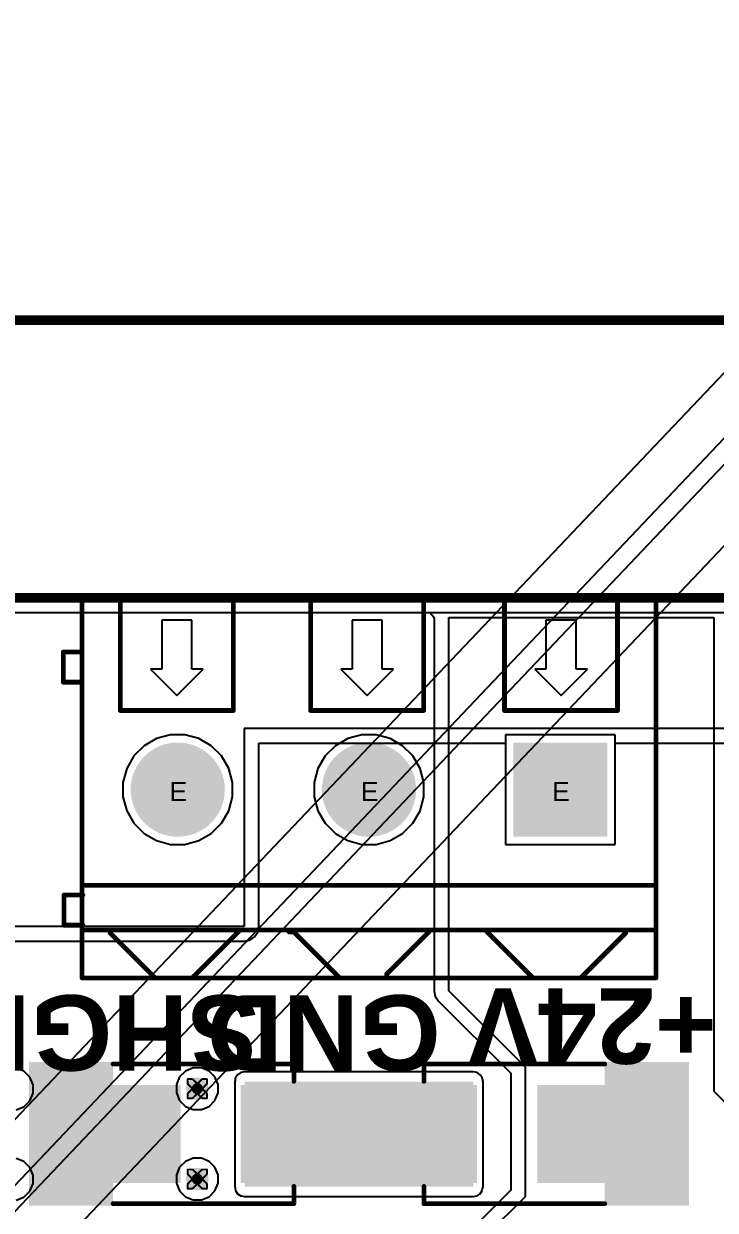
# Model space of a CAD drawing. Header units: inches. Extents: x -11 to 5379, y 0 to 5429.
# Drawn here: x 312.31 to 330.67, y 93.74 to 125.24 of the extents above; entities that cross this region are included whole.
import ezdxf

# ---------------------------------------------------------------- set-up
doc = ezdxf.new("R2010")
doc.units = ezdxf.units.IN
for name, color, linetype in [('Board Outline', 216, 'Continuous'), ('Bottom Layer', 5, 'Continuous'), ('Bottom Solder', 6, 'Continuous'), ('Dimension', 6, 'Continuous'), ('Drill Drawing', 1, 'Continuous'), ('GND', 16, 'Continuous'), ('Multi-Layer', 9, 'Continuous'), ('Pad Holes', 156, 'Continuous'), ('PWR', 76, 'Continuous'), ('Top Layer', 1, 'Continuous'), ('Top Overlay', 2, 'Continuous'), ('Top Paste', 8, 'Continuous'), ('Top Solder', 216, 'Continuous'), ('Via Holes', 16, 'Continuous')]:
    doc.layers.add(name, color=color, linetype=linetype)
doc.styles.add('Arial', font='', dxfattribs={"height": 0.2})
doc.styles.add('Arial_Bold', font='', dxfattribs={"height": 0.2})
doc.styles.get('Arial').set_extended_font_data('Arial')
doc.styles.get('Arial_Bold').set_extended_font_data('Arial', bold=True)

# ---------------------------------------------------------------- blocks, each defined once
blk = doc.blocks.new('13_WQFN_HR__3_2__107')
at = {"layer": 'Top Solder'}
for p in [(-0.423, 1.047), (1.31, 1.075), (1.302, -1.253), (-0.423, -1.678)]:
    blk.add_line(p, (5365.845, -5095.971), dxfattribs=at)
blk = doc.blocks.new('DB128L_5_08_3P_OG_S_125')
at = {"layer": 'Bottom Layer'}
blk.add_hatch(color=5, dxfattribs=at).paths.add_polyline_path([(-6.28, 1.2), (-3.88, 1.2), (-3.88, -1.2), (-6.28, -1.2)])
h = blk.add_hatch(color=5, dxfattribs=at)
edge = h.paths.add_edge_path()
edge.add_arc((0, 0), 1.2, 0, 360)
h = blk.add_hatch(color=5, dxfattribs=at)
edge = h.paths.add_edge_path()
edge.add_arc((5.08, 0), 1.2, 0, 360)
at = {"layer": 'Bottom Solder'}
blk.add_hatch(color=6, dxfattribs=at).paths.add_polyline_path([(-6.331, 1.251), (-3.829, 1.251), (-3.829, -1.251), (-6.331, -1.251)])
h = blk.add_hatch(color=6, dxfattribs=at)
edge = h.paths.add_edge_path()
edge.add_arc((0, 0), 1.251, 0, 360)
h = blk.add_hatch(color=6, dxfattribs=at)
edge = h.paths.add_edge_path()
edge.add_arc((5.08, 0), 1.251, 0, 360)
at = {"layer": 'GND'}
blk.add_hatch(color=16, dxfattribs=at).paths.add_polyline_path([(-6.28, 1.2), (-3.88, 1.2), (-3.88, -1.2), (-6.28, -1.2)])
h = blk.add_hatch(color=16, dxfattribs=at)
edge = h.paths.add_edge_path()
edge.add_arc((0, 0), 1.2, 0, 360)
h = blk.add_hatch(color=16, dxfattribs=at)
edge = h.paths.add_edge_path()
edge.add_arc((5.08, 0), 1.2, 0, 360)
at = {"layer": 'Multi-Layer'}
blk.add_hatch(color=9, dxfattribs=at).paths.add_polyline_path([(-6.28, 1.2), (-3.88, 1.2), (-3.88, -1.2), (-6.28, -1.2)])
h = blk.add_hatch(color=9, dxfattribs=at)
edge = h.paths.add_edge_path()
edge.add_arc((0, 0), 1.2, 0, 360)
h = blk.add_hatch(color=9, dxfattribs=at)
edge = h.paths.add_edge_path()
edge.add_arc((5.08, 0), 1.2, 0, 360)
at = {"layer": 'Pad Holes'}
h = blk.add_hatch(color=7, dxfattribs=at)
edge = h.paths.add_edge_path()
edge.add_arc((-5.08, 0), 0.8, 0, 360)
h = blk.add_hatch(color=7, dxfattribs=at)
edge = h.paths.add_edge_path()
edge.add_arc((0, 0), 0.8, 0, 360)
h = blk.add_hatch(color=7, dxfattribs=at)
edge = h.paths.add_edge_path()
edge.add_arc((5.08, 0), 0.8, 0, 360)
at = {"layer": 'PWR'}
blk.add_hatch(color=76, dxfattribs=at).paths.add_polyline_path([(-6.28, 1.2), (-3.88, 1.2), (-3.88, -1.2), (-6.28, -1.2)])
h = blk.add_hatch(color=76, dxfattribs=at)
edge = h.paths.add_edge_path()
edge.add_arc((0, 0), 1.2, 0, 360)
h = blk.add_hatch(color=76, dxfattribs=at)
edge = h.paths.add_edge_path()
edge.add_arc((5.08, 0), 1.2, 0, 360)
at = {"layer": 'Top Layer'}
blk.add_hatch(color=1, dxfattribs=at).paths.add_polyline_path([(-6.28, 1.2), (-3.88, 1.2), (-3.88, -1.2), (-6.28, -1.2)])
h = blk.add_hatch(color=1, dxfattribs=at)
edge = h.paths.add_edge_path()
edge.add_arc((0, 0), 1.2, 0, 360)
h = blk.add_hatch(color=1, dxfattribs=at)
edge = h.paths.add_edge_path()
edge.add_arc((5.08, 0), 1.2, 0, 360)
at = {"layer": 'Top Solder'}
blk.add_hatch(color=216, dxfattribs=at).paths.add_polyline_path([(-6.331, 1.251), (-3.829, 1.251), (-3.829, -1.251), (-6.331, -1.251)])
h = blk.add_hatch(color=216, dxfattribs=at)
edge = h.paths.add_edge_path()
edge.add_arc((0, 0), 1.251, 0, 360)
h = blk.add_hatch(color=216, dxfattribs=at)
edge = h.paths.add_edge_path()
edge.add_arc((5.08, 0), 1.251, 0, 360)
at = {"layer": 'Top Overlay'}
for p, q in [((-5.1, -2.5), (-5.8, -3.2)), ((-4.4, -3.2), (-5.1, -2.5)), ((-5.1, -2.5), (-5.1, -2.5)), ((0.048, -2.5), (-0.652, -3.2)), ((0.748, -3.2), (0.048, -2.5)), ((0.048, -2.5), (0.048, -2.5)), ((5.103, -2.5), (4.403, -3.2)), ((5.803, -3.2), (5.103, -2.5)), ((5.103, -2.5), (5.103, -2.5)), ((-5.8, -3.2), (-5.5, -3.2)), ((-5.5, -3.2), (-5.5, -4.5)), ((-4.7, -4.5), (-4.7, -3.2)), ((-4.7, -3.2), (-4.4, -3.2)), ((-0.652, -3.2), (-0.352, -3.2)), ((-0.352, -3.2), (-0.352, -4.5)), ((0.448, -4.5), (0.448, -3.2)), ((0.448, -3.2), (0.748, -3.2)), ((4.403, -3.2), (4.703, -3.2)), ((4.703, -3.2), (4.703, -4.5)), ((5.503, -4.5), (5.503, -3.2)), ((5.503, -3.2), (5.803, -3.2)), ((-5.5, -4.5), (-4.7, -4.5)), ((-0.352, -4.5), (0.448, -4.5)), ((4.703, -4.5), (5.503, -4.5))]:
    blk.add_line(p, q, dxfattribs=at)
for points in [[(7.62, 5, 0.127, 0.127, 0), (-7.62, 5, 0.127, 0.127, 0)], [(-7.62, -5.1, 0.127, 0.127, 0), (-7.62, 5, 0.127, 0.127, 0)], [(-5.623, 5, 0.127, 0.127, 0), (-6.817, 3.806, 0.127, 0.127, 0)], [(-4.356, 5, 0.127, 0.127, 0), (-4.455, 5, 0.127, 0.127, 0)], [(-3.134, 3.778, 0.127, 0.127, 0), (-4.356, 5, 0.127, 0.127, 0)], [(-0.467, 5, 0.127, 0.127, 0), (-0.467, 4.902, 0.127, 0.127, 0)], [(2, 3.778, 0.127, 0.127, 0), (0.778, 5, 0.127, 0.127, 0)], [(4.689, 4.997, 0.127, 0.127, 0), (3.47, 3.778, 0.127, 0.127, 0)], [(4.689, 5, 0.127, 0.127, 0), (4.689, 4.997, 0.127, 0.127, 0)], [(6.874, 3.806, 0.127, 0.127, 0), (5.68, 5, 0.127, 0.127, 0)], [(7.62, 5, 0.127, 0.127, 0), (7.62, -5.1, 0.127, 0.127, 0)], [(-0.467, 4.902, 0.127, 0.127, 0), (-1.59, 3.778, 0.127, 0.127, 0)], [(7.53, 3.729, 0.127, 0.127, 0), (-7.53, 3.729, 0.127, 0.127, 0)], [(-6.817, 3.806, 0.127, 0.127, 0), (-6.817, 3.778, 0.127, 0.127, 0)], [(2.124, 3.778, 0.127, 0.127, 0), (2, 3.778, 0.127, 0.127, 0)], [(6.874, 3.806, 0.127, 0.127, 0), (6.874, 3.778, 0.127, 0.127, 0)], [(8.1, 3.6, 0.127, 0.127, 0), (7.6, 3.6, 0.127, 0.127, 0)], [(8.1, 3.6, 0.127, 0.127, 0), (8.1, 2.8, 0.127, 0.127, 0)], [(8.1, 2.8, 0.127, 0.127, 0), (7.6, 2.8, 0.127, 0.127, 0)], [(7.53, 2.54, 0.127, 0.127, 0), (-7.53, 2.54, 0.127, 0.127, 0)], [(-6.599, -2.1, 0.127, 0.127, 0), (-6.599, -5.1, 0.127, 0.127, 0)], [(-3.599, -2.1, 0.127, 0.127, 0), (-6.599, -2.1, 0.127, 0.127, 0)], [(-3.599, -2.1, 0.127, 0.127, 0), (-3.599, -5.1, 0.127, 0.127, 0)], [(-1.449, -2.101, 0.127, 0.127, 0), (-1.449, -5.1, 0.127, 0.127, 0)], [(1.55, -2.101, 0.127, 0.127, 0), (-1.449, -2.101, 0.127, 0.127, 0)], [(1.55, -2.101, 0.127, 0.127, 0), (1.55, -5.1, 0.127, 0.127, 0)], [(3.605, -2.101, 0.127, 0.127, 0), (3.605, -5.1, 0.127, 0.127, 0)], [(6.605, -2.101, 0.127, 0.127, 0), (3.605, -2.101, 0.127, 0.127, 0)], [(6.605, -2.101, 0.127, 0.127, 0), (6.605, -5.1, 0.127, 0.127, 0)], [(8.12, -2.853, 0.127, 0.127, 0), (7.62, -2.853, 0.127, 0.127, 0)], [(8.12, -2.853, 0.127, 0.127, 0), (8.12, -3.653, 0.127, 0.127, 0)], [(8.12, -3.653, 0.127, 0.127, 0), (7.62, -3.653, 0.127, 0.127, 0)], [(7.62, -5.1, 0.127, 0.127, 0), (-7.62, -5.1, 0.127, 0.127, 0)]]:
    blk.add_lwpolyline(points, format="xyseb", dxfattribs=at)
for points in [[(-7.652, 5, 0.0635, 0.0635, 1), (-7.588, 5, 0.0635, 0.0635, 1)], [(-7.652, 5, 0.0635, 0.0635, 1), (-7.588, 5, 0.0635, 0.0635, 1)], [(-5.655, 5, 0.0635, 0.0635, 1), (-5.591, 5, 0.0635, 0.0635, 1)], [(-4.486, 5, 0.0635, 0.0635, 1), (-4.423, 5, 0.0635, 0.0635, 1)], [(-4.387, 5, 0.0635, 0.0635, 1), (-4.324, 5, 0.0635, 0.0635, 1)], [(-4.387, 5, 0.0635, 0.0635, 1), (-4.324, 5, 0.0635, 0.0635, 1)], [(-0.499, 5, 0.0635, 0.0635, 1), (-0.435, 5, 0.0635, 0.0635, 1)], [(0.746, 5, 0.0635, 0.0635, 1), (0.81, 5, 0.0635, 0.0635, 1)], [(4.658, 5, 0.0635, 0.0635, 1), (4.721, 5, 0.0635, 0.0635, 1)], [(4.658, 4.997, 0.0635, 0.0635, 1), (4.721, 4.997, 0.0635, 0.0635, 1)], [(4.658, 4.997, 0.0635, 0.0635, 1), (4.721, 4.997, 0.0635, 0.0635, 1)], [(5.648, 5, 0.0635, 0.0635, 1), (5.712, 5, 0.0635, 0.0635, 1)], [(7.588, 5, 0.0635, 0.0635, 1), (7.652, 5, 0.0635, 0.0635, 1)], [(7.588, 5, 0.0635, 0.0635, 1), (7.652, 5, 0.0635, 0.0635, 1)], [(-0.499, 4.902, 0.0635, 0.0635, 1), (-0.435, 4.902, 0.0635, 0.0635, 1)], [(-0.499, 4.902, 0.0635, 0.0635, 1), (-0.435, 4.902, 0.0635, 0.0635, 1)], [(-7.562, 3.729, 0.0635, 0.0635, 1), (-7.498, 3.729, 0.0635, 0.0635, 1)], [(-6.849, 3.806, 0.0635, 0.0635, 1), (-6.785, 3.806, 0.0635, 0.0635, 1)], [(-6.849, 3.806, 0.0635, 0.0635, 1), (-6.785, 3.806, 0.0635, 0.0635, 1)], [(-6.849, 3.778, 0.0635, 0.0635, 1), (-6.785, 3.778, 0.0635, 0.0635, 1)], [(-3.166, 3.778, 0.0635, 0.0635, 1), (-3.102, 3.778, 0.0635, 0.0635, 1)], [(-1.622, 3.778, 0.0635, 0.0635, 1), (-1.559, 3.778, 0.0635, 0.0635, 1)], [(1.968, 3.778, 0.0635, 0.0635, 1), (2.031, 3.778, 0.0635, 0.0635, 1)], [(1.968, 3.778, 0.0635, 0.0635, 1), (2.031, 3.778, 0.0635, 0.0635, 1)], [(2.092, 3.778, 0.0635, 0.0635, 1), (2.156, 3.778, 0.0635, 0.0635, 1)], [(3.438, 3.778, 0.0635, 0.0635, 1), (3.502, 3.778, 0.0635, 0.0635, 1)], [(6.842, 3.806, 0.0635, 0.0635, 1), (6.906, 3.806, 0.0635, 0.0635, 1)], [(6.842, 3.806, 0.0635, 0.0635, 1), (6.906, 3.806, 0.0635, 0.0635, 1)], [(6.842, 3.778, 0.0635, 0.0635, 1), (6.906, 3.778, 0.0635, 0.0635, 1)], [(7.498, 3.729, 0.0635, 0.0635, 1), (7.562, 3.729, 0.0635, 0.0635, 1)], [(7.568, 3.6, 0.0635, 0.0635, 1), (7.632, 3.6, 0.0635, 0.0635, 1)], [(8.068, 3.6, 0.0635, 0.0635, 1), (8.132, 3.6, 0.0635, 0.0635, 1)], [(8.068, 3.6, 0.0635, 0.0635, 1), (8.132, 3.6, 0.0635, 0.0635, 1)], [(7.568, 2.8, 0.0635, 0.0635, 1), (7.632, 2.8, 0.0635, 0.0635, 1)], [(8.068, 2.8, 0.0635, 0.0635, 1), (8.132, 2.8, 0.0635, 0.0635, 1)], [(8.068, 2.8, 0.0635, 0.0635, 1), (8.132, 2.8, 0.0635, 0.0635, 1)], [(-7.562, 2.54, 0.0635, 0.0635, 1), (-7.498, 2.54, 0.0635, 0.0635, 1)], [(7.498, 2.54, 0.0635, 0.0635, 1), (7.562, 2.54, 0.0635, 0.0635, 1)], [(-6.631, -2.1, 0.0635, 0.0635, 1), (-6.567, -2.1, 0.0635, 0.0635, 1)], [(-6.631, -2.1, 0.0635, 0.0635, 1), (-6.567, -2.1, 0.0635, 0.0635, 1)], [(-3.631, -2.1, 0.0635, 0.0635, 1), (-3.567, -2.1, 0.0635, 0.0635, 1)], [(-3.631, -2.1, 0.0635, 0.0635, 1), (-3.567, -2.1, 0.0635, 0.0635, 1)], [(-1.481, -2.101, 0.0635, 0.0635, 1), (-1.418, -2.101, 0.0635, 0.0635, 1)], [(-1.481, -2.101, 0.0635, 0.0635, 1), (-1.418, -2.101, 0.0635, 0.0635, 1)], [(1.519, -2.101, 0.0635, 0.0635, 1), (1.582, -2.101, 0.0635, 0.0635, 1)], [(1.519, -2.101, 0.0635, 0.0635, 1), (1.582, -2.101, 0.0635, 0.0635, 1)], [(3.574, -2.101, 0.0635, 0.0635, 1), (3.637, -2.101, 0.0635, 0.0635, 1)], [(3.574, -2.101, 0.0635, 0.0635, 1), (3.637, -2.101, 0.0635, 0.0635, 1)], [(6.573, -2.101, 0.0635, 0.0635, 1), (6.637, -2.101, 0.0635, 0.0635, 1)], [(6.573, -2.101, 0.0635, 0.0635, 1), (6.637, -2.101, 0.0635, 0.0635, 1)], [(7.588, -2.853, 0.0635, 0.0635, 1), (7.652, -2.853, 0.0635, 0.0635, 1)], [(8.088, -2.853, 0.0635, 0.0635, 1), (8.152, -2.853, 0.0635, 0.0635, 1)], [(8.088, -2.853, 0.0635, 0.0635, 1), (8.152, -2.853, 0.0635, 0.0635, 1)], [(7.588, -3.653, 0.0635, 0.0635, 1), (7.652, -3.653, 0.0635, 0.0635, 1)], [(8.088, -3.653, 0.0635, 0.0635, 1), (8.152, -3.653, 0.0635, 0.0635, 1)], [(8.088, -3.653, 0.0635, 0.0635, 1), (8.152, -3.653, 0.0635, 0.0635, 1)], [(-7.652, -5.1, 0.0635, 0.0635, 1), (-7.588, -5.1, 0.0635, 0.0635, 1)], [(-7.652, -5.1, 0.0635, 0.0635, 1), (-7.588, -5.1, 0.0635, 0.0635, 1)], [(-6.631, -5.1, 0.0635, 0.0635, 1), (-6.567, -5.1, 0.0635, 0.0635, 1)], [(-3.631, -5.1, 0.0635, 0.0635, 1), (-3.567, -5.1, 0.0635, 0.0635, 1)], [(-1.481, -5.1, 0.0635, 0.0635, 1), (-1.418, -5.1, 0.0635, 0.0635, 1)], [(1.519, -5.1, 0.0635, 0.0635, 1), (1.582, -5.1, 0.0635, 0.0635, 1)], [(3.574, -5.1, 0.0635, 0.0635, 1), (3.637, -5.1, 0.0635, 0.0635, 1)], [(6.573, -5.1, 0.0635, 0.0635, 1), (6.637, -5.1, 0.0635, 0.0635, 1)], [(7.588, -5.1, 0.0635, 0.0635, 1), (7.652, -5.1, 0.0635, 0.0635, 1)], [(7.588, -5.1, 0.0635, 0.0635, 1), (7.652, -5.1, 0.0635, 0.0635, 1)]]:
    blk.add_lwpolyline(points, format="xyseb", close=True, dxfattribs=at)
blk = doc.blocks.new('SMB__576')
at = {"layer": 'Top Layer'}
for points in [[(-3.7, -1.2), (-3.7, 1.2), (-0.9, 1.2), (-0.9, -1.2)], [(0.9, -1.2), (0.9, 1.2), (3.7, 1.2), (3.7, -1.2)]]:
    blk.add_hatch(color=1, dxfattribs=at).paths.add_polyline_path(points)
at = {"layer": 'Top Overlay'}
for points in [[(2.591, 1.245), (4.826, 1.245), (4.826, 1.905), (2.591, 1.905)], [(3.734, -1.651), (4.826, -1.651), (4.826, 1.346), (3.734, 1.346)], [(2.591, -1.905), (4.826, -1.905), (4.826, -1.245), (2.591, -1.245)]]:
    blk.add_hatch(color=2, dxfattribs=at).paths.add_polyline_path(points)
at = {"layer": 'Top Paste'}
for points in [[(-3.7, -1.2), (-3.7, 1.2), (-0.9, 1.2), (-0.9, -1.2)], [(0.9, -1.2), (0.9, 1.2), (3.7, 1.2), (3.7, -1.2)]]:
    blk.add_hatch(color=8, dxfattribs=at).paths.add_polyline_path(points)
at = {"layer": 'Top Solder'}
for points in [[(-3.802, -1.302), (-3.802, 1.302), (-0.798, 1.302), (-0.798, -1.302)], [(0.798, -1.302), (0.798, 1.302), (3.802, 1.302), (3.802, -1.302)]]:
    blk.add_hatch(color=216, dxfattribs=at).paths.add_polyline_path(points)
at = {"layer": 'Top Overlay'}
for points in [[(2.591, 1.854, 0.127, 0.127, 0), (-2.21, 1.854, 0.127, 0.127, 0)], [(-2.21, 1.854, 0.127, 0.127, 0), (-2.21, 1.397, 0.127, 0.127, 0)], [(-2.21, -1.397, 0.127, 0.127, 0), (-2.21, -1.854, 0.127, 0.127, 0)], [(2.591, -1.854, 0.127, 0.127, 0), (-2.21, -1.854, 0.127, 0.127, 0)]]:
    blk.add_lwpolyline(points, format="xyseb", dxfattribs=at)
for points in [[(-2.242, 1.854, 0.0635, 0.0635, 1), (-2.178, 1.854, 0.0635, 0.0635, 1)], [(-2.242, 1.854, 0.0635, 0.0635, 1), (-2.178, 1.854, 0.0635, 0.0635, 1)], [(2.559, 1.854, 0.0635, 0.0635, 1), (2.623, 1.854, 0.0635, 0.0635, 1)], [(-2.242, 1.397, 0.0635, 0.0635, 1), (-2.178, 1.397, 0.0635, 0.0635, 1)], [(-2.242, -1.397, 0.0635, 0.0635, 1), (-2.178, -1.397, 0.0635, 0.0635, 1)], [(-2.242, -1.854, 0.0635, 0.0635, 1), (-2.178, -1.854, 0.0635, 0.0635, 1)], [(-2.242, -1.854, 0.0635, 0.0635, 1), (-2.178, -1.854, 0.0635, 0.0635, 1)], [(2.559, -1.854, 0.0635, 0.0635, 1), (2.623, -1.854, 0.0635, 0.0635, 1)]]:
    blk.add_lwpolyline(points, format="xyseb", close=True, dxfattribs=at)
blk = doc.blocks.new('SMB__577')
at = {"layer": 'Top Layer'}
for points in [[(-3.7, -1.2), (-3.7, 1.2), (-0.9, 1.2), (-0.9, -1.2)], [(0.9, -1.2), (0.9, 1.2), (3.7, 1.2), (3.7, -1.2)]]:
    blk.add_hatch(color=1, dxfattribs=at).paths.add_polyline_path(points)
at = {"layer": 'Top Overlay'}
for points in [[(2.591, 1.245), (4.826, 1.245), (4.826, 1.905), (2.591, 1.905)], [(3.734, -1.651), (4.826, -1.651), (4.826, 1.346), (3.734, 1.346)], [(2.591, -1.905), (4.826, -1.905), (4.826, -1.245), (2.591, -1.245)]]:
    blk.add_hatch(color=2, dxfattribs=at).paths.add_polyline_path(points)
at = {"layer": 'Top Paste'}
for points in [[(-3.7, -1.2), (-3.7, 1.2), (-0.9, 1.2), (-0.9, -1.2)], [(0.9, -1.2), (0.9, 1.2), (3.7, 1.2), (3.7, -1.2)]]:
    blk.add_hatch(color=8, dxfattribs=at).paths.add_polyline_path(points)
at = {"layer": 'Top Solder'}
for points in [[(-3.802, -1.302), (-3.802, 1.302), (-0.798, 1.302), (-0.798, -1.302)], [(0.798, -1.302), (0.798, 1.302), (3.802, 1.302), (3.802, -1.302)]]:
    blk.add_hatch(color=216, dxfattribs=at).paths.add_polyline_path(points)
at = {"layer": 'Top Overlay'}
for points in [[(-2.21, 1.854, 0.127, 0.127, 0), (2.591, 1.854, 0.127, 0.127, 0)], [(-2.21, 1.397, 0.127, 0.127, 0), (-2.21, 1.854, 0.127, 0.127, 0)], [(-2.21, -1.854, 0.127, 0.127, 0), (-2.21, -1.397, 0.127, 0.127, 0)], [(-2.21, -1.854, 0.127, 0.127, 0), (2.591, -1.854, 0.127, 0.127, 0)]]:
    blk.add_lwpolyline(points, format="xyseb", dxfattribs=at)
for points in [[(-2.242, 1.854, 0.0635, 0.0635, 1), (-2.178, 1.854, 0.0635, 0.0635, 1)], [(-2.242, 1.854, 0.0635, 0.0635, 1), (-2.178, 1.854, 0.0635, 0.0635, 1)], [(2.559, 1.854, 0.0635, 0.0635, 1), (2.623, 1.854, 0.0635, 0.0635, 1)], [(-2.242, 1.397, 0.0635, 0.0635, 1), (-2.178, 1.397, 0.0635, 0.0635, 1)], [(-2.242, -1.397, 0.0635, 0.0635, 1), (-2.178, -1.397, 0.0635, 0.0635, 1)], [(-2.242, -1.854, 0.0635, 0.0635, 1), (-2.178, -1.854, 0.0635, 0.0635, 1)], [(-2.242, -1.854, 0.0635, 0.0635, 1), (-2.178, -1.854, 0.0635, 0.0635, 1)], [(2.559, -1.854, 0.0635, 0.0635, 1), (2.623, -1.854, 0.0635, 0.0635, 1)]]:
    blk.add_lwpolyline(points, format="xyseb", close=True, dxfattribs=at)

msp = doc.modelspace()

# ---------------------------------------------------------------- hatches: boundary and pattern name
at = {"layer": 'Bottom Layer'}
h = msp.add_hatch(color=5, dxfattribs=at)
edge = h.paths.add_edge_path()
edge.add_arc((316.916, 96.966), 0.3, 0, 360)
h = msp.add_hatch(color=5, dxfattribs=at)
edge = h.paths.add_edge_path()
edge.add_arc((316.916, 94.566), 0.3, 0, 360)
at = {"layer": 'GND'}
h = msp.add_hatch(color=16, dxfattribs=at)
edge = h.paths.add_edge_path()
edge.add_arc((316.916, 96.966), 0.3, 0, 360)
h = msp.add_hatch(color=16, dxfattribs=at)
edge = h.paths.add_edge_path()
edge.add_arc((316.916, 94.566), 0.3, 0, 360)
at = {"layer": 'PWR'}
h = msp.add_hatch(color=76, dxfattribs=at)
edge = h.paths.add_edge_path()
edge.add_arc((316.916, 96.966), 0.3, 0, 360)
h = msp.add_hatch(color=76, dxfattribs=at)
edge = h.paths.add_edge_path()
edge.add_arc((316.916, 94.566), 0.3, 0, 360)
at = {"layer": 'Top Layer'}
h = msp.add_hatch(color=1, dxfattribs=at)
edge = h.paths.add_edge_path()
edge.add_arc((316.916, 96.966), 0.3, 0, 360)
msp.add_hatch(color=1, dxfattribs=at).paths.add_polyline_path([(318.171, 94.361), (324.245, 94.361), (324.245, 97.155), (318.171, 97.155)])
h = msp.add_hatch(color=1, dxfattribs=at)
edge = h.paths.add_edge_path()
edge.add_arc((316.916, 94.566), 0.3, 0, 360)
at = {"layer": 'Via Holes'}
h = msp.add_hatch(color=7, dxfattribs=at)
edge = h.paths.add_edge_path()
edge.add_arc((316.916, 96.966), 0.15, 0, 360)
h = msp.add_hatch(color=7, dxfattribs=at)
edge = h.paths.add_edge_path()
edge.add_arc((316.916, 94.566), 0.15, 0, 360)

# ---------------------------------------------------------------- linework, layer by layer
at = {"layer": 'Board Outline'}
msp.add_lwpolyline([(0, 110, 0.254, 0.254, 0), (344, 110, 0.254, 0.254, 0)], format="xyseb", dxfattribs=at)
at = {"layer": 'Bottom Layer'}
for p, q in [((202.757, 109.612), (334.329, 109.612)), ((315.834, 106.262), (315.503, 106.071)), ((316.204, 106.361), (315.834, 106.262)), ((316.587, 106.361), (316.204, 106.361)), ((316.957, 106.262), (316.587, 106.361)), ((317.288, 106.071), (316.957, 106.262)), ((328.01, 106.361), (325.102, 106.361)), ((325.102, 106.361), (325.102, 103.453)), ((328.01, 103.453), (328.01, 106.361)), ((315.503, 106.071), (315.232, 105.8)), ((317.559, 105.8), (317.288, 106.071)), ((315.232, 105.8), (315.041, 105.469)), ((317.751, 105.469), (317.559, 105.8)), ((315.041, 105.469), (314.942, 105.099)), ((317.85, 105.099), (317.751, 105.469)), ((314.942, 105.099), (314.942, 104.716)), ((317.85, 104.716), (317.85, 105.099)), ((314.942, 104.716), (315.041, 104.346)), ((317.751, 104.346), (317.85, 104.716)), ((315.041, 104.346), (315.232, 104.015)), ((317.559, 104.015), (317.751, 104.346)), ((315.232, 104.015), (315.503, 103.744)), ((317.288, 103.744), (317.559, 104.015)), ((315.503, 103.744), (315.834, 103.552)), ((316.957, 103.552), (317.288, 103.744)), ((315.834, 103.552), (316.204, 103.453)), ((316.204, 103.453), (316.587, 103.453)), ((316.587, 103.453), (316.957, 103.552)), ((325.102, 103.453), (328.01, 103.453))]:
    msp.add_line(p, q, dxfattribs=at)
at = {"layer": 'Dimension'}
msp.add_lwpolyline([(196.992, 117.373, 0.254, 0.254, 0), (344, 117.373, 0.254, 0.254, 0)], format="xyseb", dxfattribs=at)
at = {"layer": 'Drill Drawing'}
for points in [[(316.662, 97.093, 0.0508, 0.0508, 0), (316.662, 97.22, 0.0508, 0.0508, 0)], [(316.662, 97.22, 0.0508, 0.0508, 0), (316.789, 97.22, 0.0508, 0.0508, 0)], [(316.662, 97.093, 0.0508, 0.0508, 0), (316.789, 96.966, 0.0508, 0.0508, 0)], [(316.789, 97.22, 0.0508, 0.0508, 0), (316.916, 97.093, 0.0508, 0.0508, 0)], [(316.916, 97.093, 0.0508, 0.0508, 0), (317.043, 97.22, 0.0508, 0.0508, 0)], [(317.043, 97.22, 0.0508, 0.0508, 0), (317.17, 97.22, 0.0508, 0.0508, 0)], [(317.043, 96.966, 0.0508, 0.0508, 0), (317.17, 97.093, 0.0508, 0.0508, 0)], [(317.17, 97.093, 0.0508, 0.0508, 0), (317.17, 97.22, 0.0508, 0.0508, 0)], [(316.662, 96.839, 0.0508, 0.0508, 0), (316.789, 96.966, 0.0508, 0.0508, 0)], [(316.662, 96.712, 0.0508, 0.0508, 0), (316.662, 96.839, 0.0508, 0.0508, 0)], [(316.662, 96.712, 0.0508, 0.0508, 0), (316.789, 96.712, 0.0508, 0.0508, 0)], [(316.789, 96.712, 0.0508, 0.0508, 0), (316.916, 96.839, 0.0508, 0.0508, 0)], [(316.916, 96.839, 0.0508, 0.0508, 0), (317.043, 96.712, 0.0508, 0.0508, 0)], [(317.043, 96.966, 0.0508, 0.0508, 0), (317.17, 96.839, 0.0508, 0.0508, 0)], [(317.043, 96.712, 0.0508, 0.0508, 0), (317.17, 96.712, 0.0508, 0.0508, 0)], [(317.17, 96.712, 0.0508, 0.0508, 0), (317.17, 96.839, 0.0508, 0.0508, 0)], [(316.662, 94.693, 0.0508, 0.0508, 0), (316.662, 94.82, 0.0508, 0.0508, 0)], [(316.662, 94.82, 0.0508, 0.0508, 0), (316.789, 94.82, 0.0508, 0.0508, 0)], [(316.789, 94.82, 0.0508, 0.0508, 0), (316.916, 94.693, 0.0508, 0.0508, 0)], [(316.916, 94.693, 0.0508, 0.0508, 0), (317.043, 94.82, 0.0508, 0.0508, 0)], [(317.043, 94.82, 0.0508, 0.0508, 0), (317.17, 94.82, 0.0508, 0.0508, 0)], [(317.17, 94.693, 0.0508, 0.0508, 0), (317.17, 94.82, 0.0508, 0.0508, 0)], [(316.662, 94.693, 0.0508, 0.0508, 0), (316.789, 94.566, 0.0508, 0.0508, 0)], [(316.662, 94.439, 0.0508, 0.0508, 0), (316.789, 94.566, 0.0508, 0.0508, 0)], [(317.043, 94.566, 0.0508, 0.0508, 0), (317.17, 94.693, 0.0508, 0.0508, 0)], [(317.043, 94.566, 0.0508, 0.0508, 0), (317.17, 94.439, 0.0508, 0.0508, 0)], [(316.662, 94.312, 0.0508, 0.0508, 0), (316.662, 94.439, 0.0508, 0.0508, 0)], [(316.662, 94.312, 0.0508, 0.0508, 0), (316.789, 94.312, 0.0508, 0.0508, 0)], [(316.789, 94.312, 0.0508, 0.0508, 0), (316.916, 94.439, 0.0508, 0.0508, 0)], [(316.916, 94.439, 0.0508, 0.0508, 0), (317.043, 94.312, 0.0508, 0.0508, 0)], [(317.043, 94.312, 0.0508, 0.0508, 0), (317.17, 94.312, 0.0508, 0.0508, 0)], [(317.17, 94.312, 0.0508, 0.0508, 0), (317.17, 94.439, 0.0508, 0.0508, 0)]]:
    msp.add_lwpolyline(points, format="xyseb", dxfattribs=at)
for points in [[(316.649, 97.22, 0.0254, 0.0254, 1), (316.675, 97.22, 0.0254, 0.0254, 1)], [(316.649, 97.22, 0.0254, 0.0254, 1), (316.675, 97.22, 0.0254, 0.0254, 1)], [(316.649, 97.093, 0.0254, 0.0254, 1), (316.675, 97.093, 0.0254, 0.0254, 1)], [(316.649, 97.093, 0.0254, 0.0254, 1), (316.675, 97.093, 0.0254, 0.0254, 1)], [(316.776, 97.22, 0.0254, 0.0254, 1), (316.801, 97.22, 0.0254, 0.0254, 1)], [(316.776, 97.22, 0.0254, 0.0254, 1), (316.801, 97.22, 0.0254, 0.0254, 1)], [(316.903, 97.093, 0.0254, 0.0254, 1), (316.928, 97.093, 0.0254, 0.0254, 1)], [(316.903, 97.093, 0.0254, 0.0254, 1), (316.928, 97.093, 0.0254, 0.0254, 1)], [(317.03, 97.22, 0.0254, 0.0254, 1), (317.055, 97.22, 0.0254, 0.0254, 1)], [(317.03, 97.22, 0.0254, 0.0254, 1), (317.055, 97.22, 0.0254, 0.0254, 1)], [(317.157, 97.22, 0.0254, 0.0254, 1), (317.183, 97.22, 0.0254, 0.0254, 1)], [(317.157, 97.22, 0.0254, 0.0254, 1), (317.183, 97.22, 0.0254, 0.0254, 1)], [(317.157, 97.093, 0.0254, 0.0254, 1), (317.183, 97.093, 0.0254, 0.0254, 1)], [(317.157, 97.093, 0.0254, 0.0254, 1), (317.183, 97.093, 0.0254, 0.0254, 1)], [(316.649, 96.839, 0.0254, 0.0254, 1), (316.675, 96.839, 0.0254, 0.0254, 1)], [(316.649, 96.839, 0.0254, 0.0254, 1), (316.675, 96.839, 0.0254, 0.0254, 1)], [(316.649, 96.712, 0.0254, 0.0254, 1), (316.675, 96.712, 0.0254, 0.0254, 1)], [(316.649, 96.712, 0.0254, 0.0254, 1), (316.675, 96.712, 0.0254, 0.0254, 1)], [(316.776, 96.966, 0.0254, 0.0254, 1), (316.801, 96.966, 0.0254, 0.0254, 1)], [(316.776, 96.966, 0.0254, 0.0254, 1), (316.801, 96.966, 0.0254, 0.0254, 1)], [(316.776, 96.712, 0.0254, 0.0254, 1), (316.801, 96.712, 0.0254, 0.0254, 1)], [(316.776, 96.712, 0.0254, 0.0254, 1), (316.801, 96.712, 0.0254, 0.0254, 1)], [(316.903, 96.839, 0.0254, 0.0254, 1), (316.928, 96.839, 0.0254, 0.0254, 1)], [(316.903, 96.839, 0.0254, 0.0254, 1), (316.928, 96.839, 0.0254, 0.0254, 1)], [(317.03, 96.966, 0.0254, 0.0254, 1), (317.055, 96.966, 0.0254, 0.0254, 1)], [(317.03, 96.966, 0.0254, 0.0254, 1), (317.055, 96.966, 0.0254, 0.0254, 1)], [(317.03, 96.712, 0.0254, 0.0254, 1), (317.055, 96.712, 0.0254, 0.0254, 1)], [(317.03, 96.712, 0.0254, 0.0254, 1), (317.055, 96.712, 0.0254, 0.0254, 1)], [(317.157, 96.839, 0.0254, 0.0254, 1), (317.183, 96.839, 0.0254, 0.0254, 1)], [(317.157, 96.839, 0.0254, 0.0254, 1), (317.183, 96.839, 0.0254, 0.0254, 1)], [(317.157, 96.712, 0.0254, 0.0254, 1), (317.183, 96.712, 0.0254, 0.0254, 1)], [(317.157, 96.712, 0.0254, 0.0254, 1), (317.183, 96.712, 0.0254, 0.0254, 1)], [(316.649, 94.82, 0.0254, 0.0254, 1), (316.675, 94.82, 0.0254, 0.0254, 1)], [(316.649, 94.82, 0.0254, 0.0254, 1), (316.675, 94.82, 0.0254, 0.0254, 1)], [(316.776, 94.82, 0.0254, 0.0254, 1), (316.801, 94.82, 0.0254, 0.0254, 1)], [(316.776, 94.82, 0.0254, 0.0254, 1), (316.801, 94.82, 0.0254, 0.0254, 1)], [(317.03, 94.82, 0.0254, 0.0254, 1), (317.055, 94.82, 0.0254, 0.0254, 1)], [(317.03, 94.82, 0.0254, 0.0254, 1), (317.055, 94.82, 0.0254, 0.0254, 1)], [(317.157, 94.82, 0.0254, 0.0254, 1), (317.183, 94.82, 0.0254, 0.0254, 1)], [(317.157, 94.82, 0.0254, 0.0254, 1), (317.183, 94.82, 0.0254, 0.0254, 1)], [(316.649, 94.693, 0.0254, 0.0254, 1), (316.675, 94.693, 0.0254, 0.0254, 1)], [(316.649, 94.693, 0.0254, 0.0254, 1), (316.675, 94.693, 0.0254, 0.0254, 1)], [(316.776, 94.566, 0.0254, 0.0254, 1), (316.801, 94.566, 0.0254, 0.0254, 1)], [(316.776, 94.566, 0.0254, 0.0254, 1), (316.801, 94.566, 0.0254, 0.0254, 1)], [(316.903, 94.693, 0.0254, 0.0254, 1), (316.928, 94.693, 0.0254, 0.0254, 1)], [(316.903, 94.693, 0.0254, 0.0254, 1), (316.928, 94.693, 0.0254, 0.0254, 1)], [(317.03, 94.566, 0.0254, 0.0254, 1), (317.055, 94.566, 0.0254, 0.0254, 1)], [(317.03, 94.566, 0.0254, 0.0254, 1), (317.055, 94.566, 0.0254, 0.0254, 1)], [(317.157, 94.693, 0.0254, 0.0254, 1), (317.183, 94.693, 0.0254, 0.0254, 1)], [(317.157, 94.693, 0.0254, 0.0254, 1), (317.183, 94.693, 0.0254, 0.0254, 1)], [(316.649, 94.439, 0.0254, 0.0254, 1), (316.675, 94.439, 0.0254, 0.0254, 1)], [(316.649, 94.439, 0.0254, 0.0254, 1), (316.675, 94.439, 0.0254, 0.0254, 1)], [(316.649, 94.312, 0.0254, 0.0254, 1), (316.675, 94.312, 0.0254, 0.0254, 1)], [(316.649, 94.312, 0.0254, 0.0254, 1), (316.675, 94.312, 0.0254, 0.0254, 1)], [(316.776, 94.312, 0.0254, 0.0254, 1), (316.801, 94.312, 0.0254, 0.0254, 1)], [(316.776, 94.312, 0.0254, 0.0254, 1), (316.801, 94.312, 0.0254, 0.0254, 1)], [(316.903, 94.439, 0.0254, 0.0254, 1), (316.928, 94.439, 0.0254, 0.0254, 1)], [(316.903, 94.439, 0.0254, 0.0254, 1), (316.928, 94.439, 0.0254, 0.0254, 1)], [(317.03, 94.312, 0.0254, 0.0254, 1), (317.055, 94.312, 0.0254, 0.0254, 1)], [(317.03, 94.312, 0.0254, 0.0254, 1), (317.055, 94.312, 0.0254, 0.0254, 1)], [(317.157, 94.439, 0.0254, 0.0254, 1), (317.183, 94.439, 0.0254, 0.0254, 1)], [(317.157, 94.439, 0.0254, 0.0254, 1), (317.183, 94.439, 0.0254, 0.0254, 1)], [(317.157, 94.312, 0.0254, 0.0254, 1), (317.183, 94.312, 0.0254, 0.0254, 1)], [(317.157, 94.312, 0.0254, 0.0254, 1), (317.183, 94.312, 0.0254, 0.0254, 1)]]:
    msp.add_lwpolyline(points, format="xyseb", close=True, dxfattribs=at)
at = {"layer": 'GND'}
for p, q in [((0.388, 109.612), (343.612, 109.612)), ((333.731, 106.528), (318.16, 106.528)), ((318.16, 106.528), (318.16, 101.27)), ((318.549, 101.27), (318.549, 106.139)), ((318.549, 106.139), (325.102, 106.139)), ((325.102, 106.139), (325.102, 103.453)), ((328.01, 103.453), (328.01, 106.139)), ((328.01, 106.139), (333.342, 106.139)), ((325.102, 103.453), (328.01, 103.453)), ((318.16, 101.27), (205.765, 101.27)), ((318.519, 101.121), (318.549, 101.27)), ((206.154, 100.881), (318.16, 100.881)), ((318.16, 100.881), (318.309, 100.911)), ((318.309, 100.911), (318.435, 100.995)), ((318.435, 100.995), (318.519, 101.121))]:
    msp.add_line(p, q, dxfattribs=at)
at = {"layer": 'PWR'}
for p, q in [((207.144, 109.612), (343.612, 109.612)), ((315.834, 106.262), (315.503, 106.071)), ((316.204, 106.361), (315.834, 106.262)), ((316.587, 106.361), (316.204, 106.361)), ((316.957, 106.262), (316.587, 106.361)), ((317.288, 106.071), (316.957, 106.262)), ((320.914, 106.262), (320.583, 106.071)), ((321.284, 106.361), (320.914, 106.262)), ((321.667, 106.361), (321.284, 106.361)), ((322.037, 106.262), (321.667, 106.361)), ((322.368, 106.071), (322.037, 106.262)), ((328.01, 106.361), (325.102, 106.361)), ((325.102, 106.361), (325.102, 103.453)), ((328.01, 103.453), (328.01, 106.361)), ((315.503, 106.071), (315.232, 105.8)), ((317.559, 105.8), (317.288, 106.071)), ((320.583, 106.071), (320.312, 105.8)), ((322.639, 105.8), (322.368, 106.071)), ((315.232, 105.8), (315.041, 105.469)), ((317.751, 105.469), (317.559, 105.8)), ((320.312, 105.8), (320.121, 105.469)), ((322.831, 105.469), (322.639, 105.8)), ((315.041, 105.469), (314.942, 105.099)), ((317.85, 105.099), (317.751, 105.469)), ((320.121, 105.469), (320.022, 105.099)), ((322.93, 105.099), (322.831, 105.469)), ((314.942, 105.099), (314.942, 104.716)), ((317.85, 104.716), (317.85, 105.099)), ((320.022, 105.099), (320.022, 104.716)), ((322.93, 104.716), (322.93, 105.099)), ((314.942, 104.716), (315.041, 104.346)), ((317.751, 104.346), (317.85, 104.716)), ((320.022, 104.716), (320.121, 104.346)), ((322.831, 104.346), (322.93, 104.716)), ((315.041, 104.346), (315.232, 104.015)), ((317.559, 104.015), (317.751, 104.346)), ((320.121, 104.346), (320.312, 104.015)), ((322.639, 104.015), (322.831, 104.346)), ((315.232, 104.015), (315.503, 103.744)), ((317.288, 103.744), (317.559, 104.015)), ((320.312, 104.015), (320.583, 103.744)), ((322.368, 103.744), (322.639, 104.015)), ((315.503, 103.744), (315.834, 103.552)), ((316.957, 103.552), (317.288, 103.744)), ((320.583, 103.744), (320.914, 103.552)), ((322.037, 103.552), (322.368, 103.744)), ((315.834, 103.552), (316.204, 103.453)), ((316.204, 103.453), (316.587, 103.453)), ((316.587, 103.453), (316.957, 103.552)), ((320.914, 103.552), (321.284, 103.453)), ((321.284, 103.453), (321.667, 103.453)), ((321.667, 103.453), (322.037, 103.552)), ((325.102, 103.453), (328.01, 103.453)), ((312.313, 97.428), (312.109, 97.512)), ((312.468, 97.272), (312.313, 97.428)), ((316.602, 97.435), (316.446, 97.279)), ((316.806, 97.52), (316.602, 97.435)), ((317.026, 97.52), (316.806, 97.52)), ((317.23, 97.435), (317.026, 97.52)), ((317.385, 97.279), (317.23, 97.435)), ((312.553, 97.068), (312.468, 97.272)), ((312.553, 96.848), (312.553, 97.068)), ((316.446, 97.279), (316.362, 97.076)), ((316.362, 97.076), (316.362, 96.855)), ((317.47, 97.076), (317.385, 97.279)), ((317.47, 96.855), (317.47, 97.076)), ((312.468, 96.644), (312.553, 96.848)), ((316.362, 96.855), (316.446, 96.652)), ((317.385, 96.652), (317.47, 96.855)), ((312.109, 96.404), (312.313, 96.488)), ((312.313, 96.488), (312.468, 96.644)), ((316.446, 96.652), (316.602, 96.496)), ((316.602, 96.496), (316.806, 96.412)), ((316.806, 96.412), (317.026, 96.412)), ((317.026, 96.412), (317.23, 96.496)), ((317.23, 96.496), (317.385, 96.652)), ((312.313, 95.028), (312.109, 95.112)), ((312.468, 94.872), (312.313, 95.028)), ((312.553, 94.668), (312.468, 94.872)), ((316.446, 94.879), (316.362, 94.676)), ((316.602, 95.035), (316.446, 94.879)), ((316.806, 95.12), (316.602, 95.035)), ((317.026, 95.12), (316.806, 95.12)), ((317.23, 95.035), (317.026, 95.12)), ((317.385, 94.879), (317.23, 95.035)), ((317.47, 94.676), (317.385, 94.879)), ((312.553, 94.448), (312.553, 94.668)), ((316.362, 94.676), (316.362, 94.455)), ((317.47, 94.455), (317.47, 94.676)), ((312.313, 94.088), (312.468, 94.244)), ((312.468, 94.244), (312.553, 94.448)), ((316.362, 94.455), (316.446, 94.252)), ((316.446, 94.252), (316.602, 94.096)), ((317.23, 94.096), (317.385, 94.252)), ((317.385, 94.252), (317.47, 94.455)), ((312.109, 94.004), (312.313, 94.088)), ((316.602, 94.096), (316.806, 94.012)), ((316.806, 94.012), (317.026, 94.012)), ((317.026, 94.012), (317.23, 94.096))]:
    msp.add_line(p, q, dxfattribs=at)
at = {"layer": 'Top Layer'}
for p, q in [((202.757, 109.612), (323.095, 109.612)), ((323.095, 109.612), (323.208, 109.474)), ((323.208, 109.474), (323.208, 109.474)), ((323.208, 109.474), (323.208, 99.568)), ((323.596, 99.568), (323.596, 109.474)), ((323.596, 109.474), (330.632, 109.474)), ((330.632, 109.474), (330.632, 96.901)), ((315.834, 106.262), (315.503, 106.071)), ((316.204, 106.361), (315.834, 106.262)), ((316.587, 106.361), (316.204, 106.361)), ((316.957, 106.262), (316.587, 106.361)), ((317.288, 106.071), (316.957, 106.262)), ((315.503, 106.071), (315.232, 105.8)), ((317.559, 105.8), (317.288, 106.071)), ((315.232, 105.8), (315.041, 105.469)), ((317.751, 105.469), (317.559, 105.8)), ((315.041, 105.469), (314.942, 105.099)), ((317.85, 105.099), (317.751, 105.469)), ((314.942, 105.099), (314.942, 104.716)), ((317.85, 104.716), (317.85, 105.099)), ((314.942, 104.716), (315.041, 104.346)), ((317.751, 104.346), (317.85, 104.716)), ((315.041, 104.346), (315.232, 104.015)), ((317.559, 104.015), (317.751, 104.346)), ((315.232, 104.015), (315.503, 103.744)), ((317.288, 103.744), (317.559, 104.015)), ((315.503, 103.744), (315.834, 103.552)), ((316.957, 103.552), (317.288, 103.744)), ((315.834, 103.552), (316.204, 103.453)), ((316.204, 103.453), (316.587, 103.453)), ((316.587, 103.453), (316.957, 103.552)), ((323.208, 99.568), (323.237, 99.419)), ((325.628, 97.536), (323.596, 99.568)), ((323.237, 99.419), (323.321, 99.293)), ((323.321, 99.293), (325.24, 97.375)), ((318.072, 97.394), (317.987, 97.338)), ((318.171, 97.414), (318.072, 97.394)), ((324.245, 97.414), (318.171, 97.414)), ((324.344, 97.394), (324.245, 97.414)), ((324.428, 97.338), (324.344, 97.394)), ((325.24, 97.375), (325.24, 94.268)), ((325.628, 94.107), (325.628, 97.536)), ((317.917, 97.18), (317.912, 97.155)), ((317.912, 97.155), (317.912, 94.361)), ((317.924, 97.22), (317.917, 97.22)), ((317.917, 97.22), (317.917, 97.18)), ((317.931, 97.254), (317.924, 97.22)), ((317.987, 97.338), (317.931, 97.254)), ((324.484, 97.254), (324.428, 97.338)), ((324.491, 97.22), (324.484, 97.254)), ((324.499, 97.22), (324.491, 97.22)), ((324.499, 97.18), (324.499, 97.22)), ((324.504, 97.155), (324.499, 97.18)), ((324.504, 94.361), (324.504, 97.155)), ((330.632, 96.901), (333.299, 94.234)), ((317.912, 94.361), (317.917, 94.336)), ((317.917, 94.336), (317.917, 94.312)), ((317.917, 94.312), (317.921, 94.312)), ((317.921, 94.312), (317.931, 94.262)), ((317.931, 94.262), (317.987, 94.178)), ((325.24, 94.268), (324.337, 93.366)), ((324.428, 94.178), (324.484, 94.262)), ((324.484, 94.262), (324.494, 94.312)), ((324.494, 94.312), (324.499, 94.312)), ((324.499, 94.336), (324.504, 94.361)), ((324.499, 94.312), (324.499, 94.336)), ((317.987, 94.178), (318.072, 94.122)), ((318.072, 94.122), (318.171, 94.102)), ((318.171, 94.102), (324.245, 94.102)), ((324.245, 94.102), (324.344, 94.122)), ((324.344, 94.122), (324.428, 94.178)), ((324.612, 93.091), (325.628, 94.107))]:
    msp.add_line(p, q, dxfattribs=at)

# ---------------------------------------------------------------- block references
for name, p, rotation in [('13_WQFN_HR__3_2__107', (283.237, 63.363), 90), ('DB128L_5_08_3P_OG_S_125', (321.476, 104.907), 180), ('SMB__576', (317.271, 95.766), 180)]:
    msp.add_blockref(name, p, dxfattribs=dict(rotation=rotation))
msp.add_blockref('SMB__577', (325.145, 95.766))

# ---------------------------------------------------------------- texts
at = {"layer": 'Drill Drawing', "style": 'Arial'}
for p in [(316.176, 104.603), (321.256, 104.603), (326.336, 104.603)]:
    msp.add_text('E', height=0.508, dxfattribs=at).set_placement(p)
at = {"layer": 'Top Overlay', "style": 'Arial_Bold'}
for s, p in [('+24V', (330.708, 99.628)), ('SHGND', (318.536, 99.447)), ('GND', (323.377, 99.447))]:
    msp.add_text(s, height=2, rotation=180, dxfattribs=at).set_placement(p)

doc.saveas('drawing.dxf')
